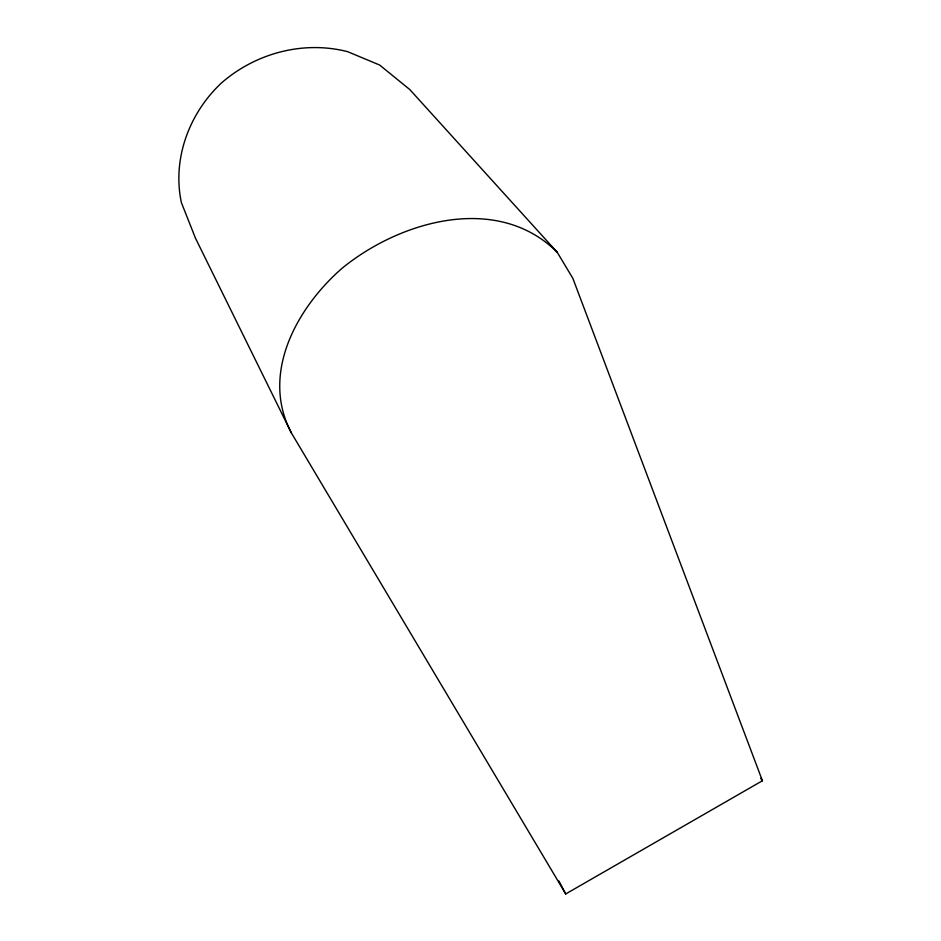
<?xml version="1.0" encoding="UTF-8"?>
<svg xmlns="http://www.w3.org/2000/svg" width="941" height="941" viewBox="0 0 941 941"><rect width="100%" height="100%" fill="white"/><g stroke="black" fill="none" stroke-linecap="round" stroke-linejoin="round"><path stroke-width="1.41" d="M565.717 893.95L762.422 780.748L572.834 278.313L557.166 252.188L409.805 89.571L379.682 65.058L347.676 51.684C303.378 40.298 255.564 53.131 221.358 83.067C189.141 113.296 172.097 158.876 181.39 202.621L195.481 238.202L291.451 433.06L565.717 893.95L558.93 880.999M557.166 252.188C497.377 192.811 400.007 220.876 342.042 268.303C296.544 308.001 260.175 373.989 291.451 433.06M760.728 778.348L762.422 780.748"/></g></svg>
